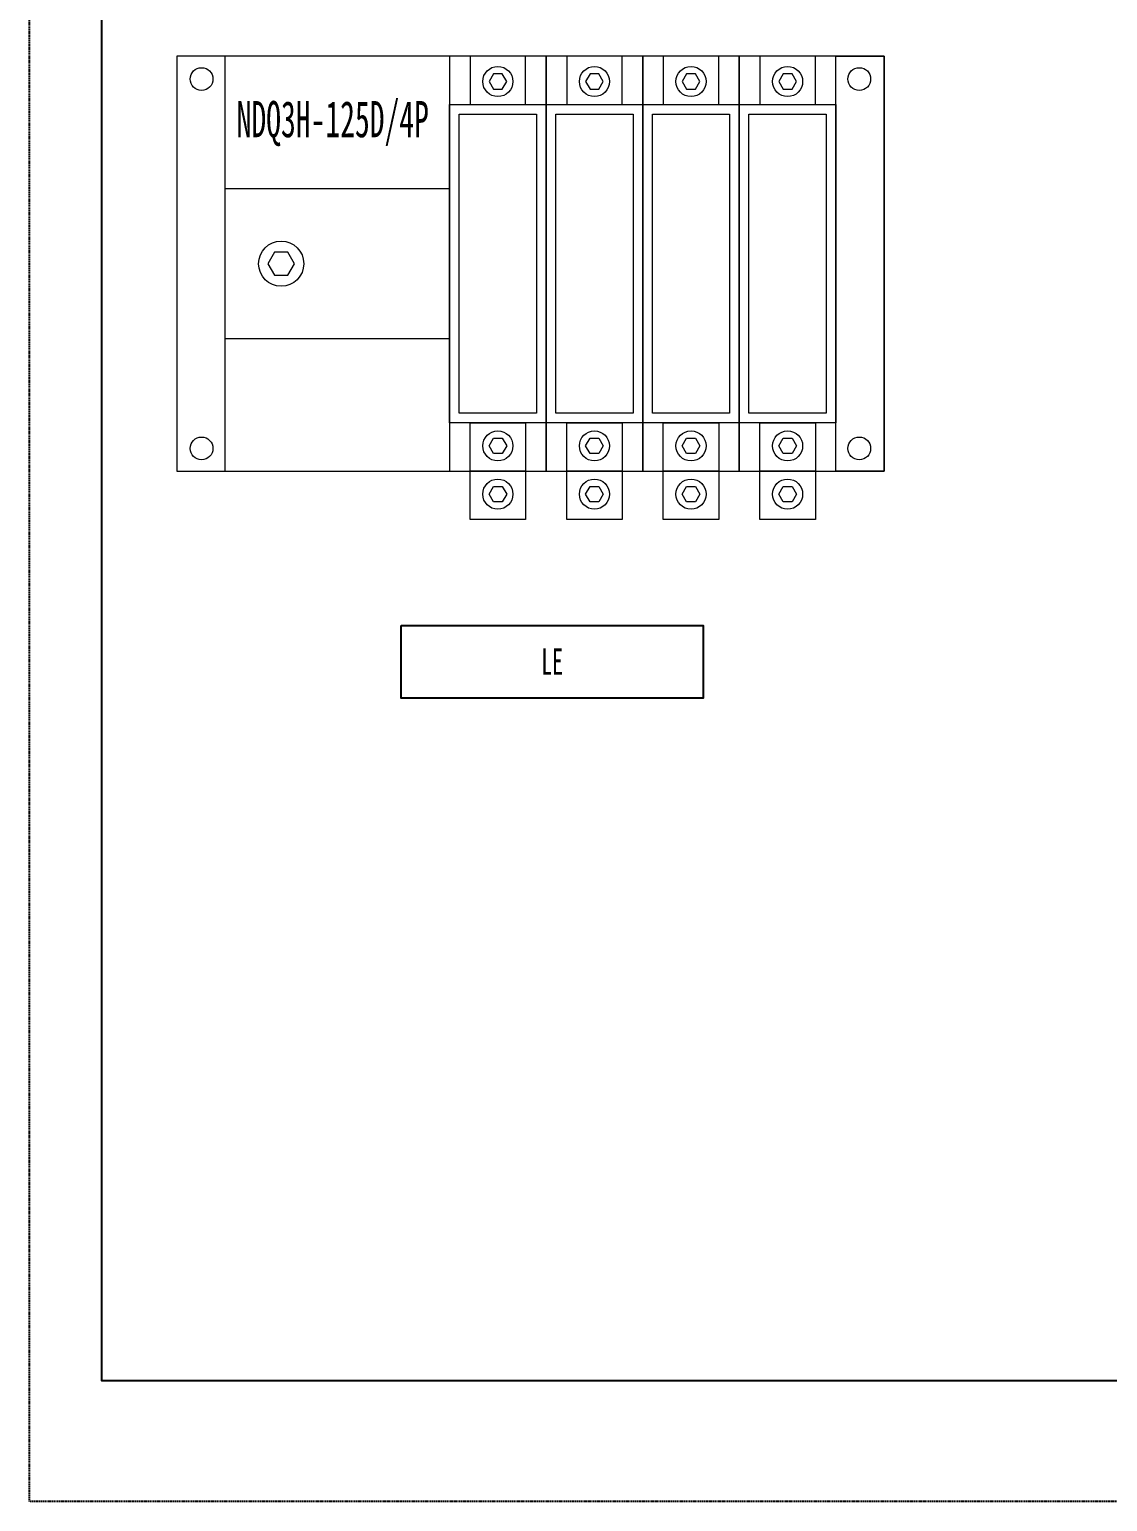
# Model space of a CAD drawing. Extents: x 243092 to 243992, y 288798 to 289898.
# Drawn here: x 243092 to 243538, y 288798 to 289408 of the extents above; entities that cross this region are included whole.
import ezdxf
from ezdxf.enums import TextEntityAlignment as Align

# ---------------------------------------------------------------- set-up
doc = ezdxf.new("R2010")
doc.units = 0
doc.header["$MEASUREMENT"] = 0
doc.linetypes.add('DASH', pattern=[0.35, 0.25, -0.1])
doc.linetypes.add('DASHED', pattern=[0.75, 0.5, -0.25])
doc.layers.add('元件', color=7, linetype='Continuous')
doc.layers.add('布置图', color=30, linetype='Continuous')
doc.layers.add('细线', color=7, linetype='Continuous', lineweight=0)
doc.styles.add('LEAD', font='', dxfattribs={"width": 0.8})
doc.styles.add('宋', font='', dxfattribs={"width": 0.7})
doc.styles.get('LEAD').set_extended_font_data('SimSun')
doc.styles.get('宋').set_extended_font_data('SimSun')

# ---------------------------------------------------------------- blocks, each defined once
blk = doc.blocks.new('Manufacturer光辉PartName双电源自动转换开关Series125ShellFrameLimitingCurrentRemarkPartTypeMinCurrent63MaxCurrent125Poles4PMinPower0MaxPower0LibType2DelFlgfalseUpdateDate')
at = {"layer": '细线'}
for points in [[(-146.5, -76), (146.5, -76), (146.5, 96), (-146.5, 96)], [(-146.5, -76), (-126.5, -76), (-126.5, 96), (-146.5, 96)], [(-33.5, -76), (6.5, -76), (6.5, 96), (-33.5, 96)], [(-25, 76), (-2, 76), (-2, 96), (-25, 96)], [(6.5, -76), (46.5, -76), (46.5, 96), (6.5, 96)], [(15, 76), (38, 76), (38, 96), (15, 96)], [(46.5, -76), (86.5, -76), (86.5, 96), (46.5, 96)], [(55, 76), (78, 76), (78, 96), (55, 96)], [(86.5, -76), (126.5, -76), (126.5, 96), (86.5, 96)], [(95, 76), (118, 76), (118, 96), (95, 96)], [(146.5, -76), (126.5, -76), (126.5, 96), (146.5, 96)], [(-9.85, 85.5), (-11.67, 88.67), (-15.33, 88.67), (-17.15, 85.5), (-15.33, 82.33), (-11.67, 82.33)], [(30.15, 85.5), (28.33, 88.67), (24.67, 88.67), (22.85, 85.5), (24.67, 82.33), (28.33, 82.33)], [(70.15, 85.5), (68.33, 88.67), (64.67, 88.67), (62.85, 85.5), (64.67, 82.33), (68.33, 82.33)], [(110.15, 85.5), (108.33, 88.67), (104.67, 88.67), (102.85, 85.5), (104.67, 82.33), (108.33, 82.33)], [(-33.5, 76), (6.5, 76), (6.5, -56), (-33.5, -56)], [(6.5, 76), (46.5, 76), (46.5, -56), (6.5, -56)], [(46.5, 76), (86.5, 76), (86.5, -56), (46.5, -56)], [(86.5, 76), (126.5, 76), (126.5, -56), (86.5, -56)], [(-29.5, 72), (2.5, 72), (2.5, -52), (-29.5, -52)], [(10.5, 72), (42.5, 72), (42.5, -52), (10.5, -52)], [(50.5, 72), (82.5, 72), (82.5, -52), (50.5, -52)], [(90.5, 72), (122.5, 72), (122.5, -52), (90.5, -52)], [(-126.5, 41.18), (-33.5, 41.18), (-33.5, -21.18), (-126.5, -21.18)], [(-97.75, 10), (-100.5, 14.75), (-105.98, 14.75), (-108.72, 10), (-105.98, 5.25), (-100.5, 5.25)], [(-25, -56), (-2, -56), (-2, -76), (-25, -76)], [(15, -56), (38, -56), (38, -76), (15, -76)], [(55, -56), (78, -56), (78, -76), (55, -76)], [(95, -56), (118, -56), (118, -76), (95, -76)], [(-9.85, -65.5), (-11.67, -68.67), (-15.33, -68.67), (-17.15, -65.5), (-15.33, -62.33), (-11.67, -62.33)], [(30.15, -65.5), (28.33, -68.67), (24.67, -68.67), (22.85, -65.5), (24.67, -62.33), (28.33, -62.33)], [(70.15, -65.5), (68.33, -68.67), (64.67, -68.67), (62.85, -65.5), (64.67, -62.33), (68.33, -62.33)], [(110.15, -65.5), (108.33, -68.67), (104.67, -68.67), (102.85, -65.5), (104.67, -62.33), (108.33, -62.33)], [(-25, -76), (-2, -76), (-2, -96), (-25, -96)], [(15, -76), (38, -76), (38, -96), (15, -96)], [(55, -76), (78, -76), (78, -96), (55, -96)], [(95, -76), (118, -76), (118, -96), (95, -96)], [(-9.85, -85.5), (-11.67, -88.67), (-15.33, -88.67), (-17.15, -85.5), (-15.33, -82.33), (-11.67, -82.33)], [(30.15, -85.5), (28.33, -88.67), (24.67, -88.67), (22.85, -85.5), (24.67, -82.33), (28.33, -82.33)], [(70.15, -85.5), (68.33, -88.67), (64.67, -88.67), (62.85, -85.5), (64.67, -82.33), (68.33, -82.33)], [(110.15, -85.5), (108.33, -88.67), (104.67, -88.67), (102.85, -85.5), (104.67, -82.33), (108.33, -82.33)]]:
    blk.add_lwpolyline(points, close=True, dxfattribs=at)
for centre, radius in [((-13.5, 85.5), 6.24), ((26.5, 85.5), 6.24), ((66.5, 85.5), 6.24), ((106.5, 85.5), 6.24), ((-136.2, 86.54), 4.7), ((136.2, 86.54), 4.7), ((-103.24, 10), 9.36), ((-13.5, -65.5), 6.24), ((26.5, -65.5), 6.24), ((66.5, -65.5), 6.24), ((106.5, -65.5), 6.24), ((-136.2, -66.54), 4.7), ((136.2, -66.54), 4.7), ((-13.5, -85.5), 6.24), ((26.5, -85.5), 6.24), ((66.5, -85.5), 6.24), ((106.5, -85.5), 6.24)]:
    blk.add_circle(centre, radius, dxfattribs=at)
at = {"layer": '细线', "insert": (-121.68, 77.41), "char_height": 15, "width": 73.8973, "attachment_point": 1, "style": '宋'}
blk.add_mtext('\\pxql;{\\fFangSong_GB2312|b0|i0|c134|p49;\\W0.6;NDQ3H-125D/4P}', dxfattribs=at)
blk = doc.blocks.new('Manufacturer光辉PartName剩余电流互感器Series一体式ShellFrame250LimitingCurrentRemarkPartTypeMinCurrent16MaxCurrent250PolesMinPower0MaxPower0LibType2DelFlgfalseUpdateDate')
at = {"color": 0, "transparency": 33554687}
blk.add_lwpolyline([(-62.5, 15), (62.5, 15), (62.5, -15), (-62.5, -15)], close=True, dxfattribs=at)
at = {"layer": '元件', "linetype": 'DASH', "transparency": 33554687, "style": 'LEAD', "width": 0.6}
blk.add_text('LE', height=11, dxfattribs=at).set_placement((0, -5.38), align=Align.CENTER)

msp = doc.modelspace()

# ---------------------------------------------------------------- linework, layer by layer
at = {"color": 2}
msp.add_lwpolyline([(243121.79, 289848.38), (243961.79, 289848.38), (243961.79, 288848.38), (243121.79, 288848.38)], close=True, dxfattribs=at)
at = {"layer": '布置图', "linetype": 'DASHED'}
msp.add_lwpolyline([(243091.79, 289898.38), (243991.79, 289898.38), (243991.79, 288798.38), (243091.79, 288798.38)], close=True, dxfattribs=at)

# ---------------------------------------------------------------- block references
for name, p in [('Manufacturer光辉PartName双电源自动转换开关Series125ShellFrameLimitingCurrentRemarkPartTypeMinCurrent63MaxCurrent125Poles4PMinPower0MaxPower0LibType2DelFlgfalseUpdateDate', (243299.29, 289301.38)), ('Manufacturer光辉PartName剩余电流互感器Series一体式ShellFrame250LimitingCurrentRemarkPartTypeMinCurrent16MaxCurrent250PolesMinPower0MaxPower0LibType2DelFlgfalseUpdateDate', (243308.29, 289146.38))]:
    msp.add_blockref(name, p)

doc.saveas('drawing.dxf')
